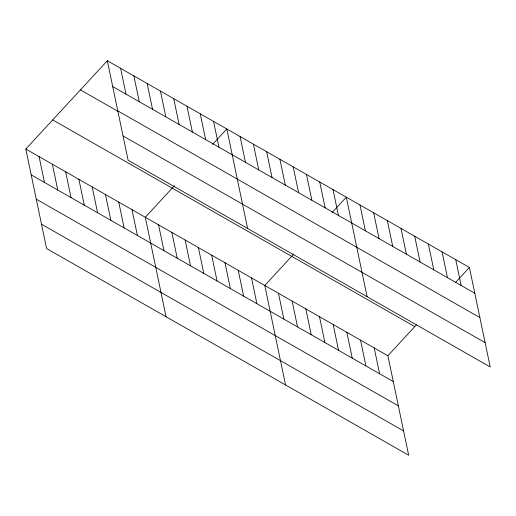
<?xml version="1.0" encoding="UTF-8"?>
<svg xmlns="http://www.w3.org/2000/svg" width="516" height="516" viewBox="0 0 516 516"><rect width="100%" height="100%" fill="white"/><g stroke="black" fill="none" stroke-linecap="round" stroke-linejoin="round"><path stroke-width="0.77" d="M25.8 149.04L387.89 355.75L408.672 455.247L46.588 248.538L25.8 149.04L107.328 60.753L469.412 267.462L490.2 366.96L128.11 160.25L107.328 60.753M174.369 185.766L145.286 217.255L166.075 316.753M212.573 144.39L226.814 128.968L247.603 228.465M293.856 253.982L264.779 285.471L285.561 384.968M332.059 212.605L346.307 197.177L367.089 296.681M387.89 355.75L416.418 324.848M455.699 282.317L469.412 267.462M112.72 86.559L474.804 293.269M117.796 110.876L479.886 317.585M80.425 89.887L118.158 111.43M123.034 135.934L485.117 342.643M52.703 119.906L414.793 326.615M31.192 174.853L393.276 381.563M36.275 199.17L398.358 405.879M41.506 224.221L403.596 430.931M455.738 259.651L461.13 285.464M442.057 251.84L447.449 277.653M428.377 244.036L433.769 269.842M414.696 236.225L420.089 262.031M401.022 228.414L406.415 254.227M387.342 220.609L392.734 246.416M373.661 212.798L379.054 238.605M359.981 204.987L365.373 230.8M374.21 347.939L379.602 373.752M333.026 189.598L338.419 215.411M360.529 340.134L365.921 365.941M319.752 182.019L325.145 207.832M346.849 332.323L352.241 358.136M306.472 174.44L311.864 200.253M333.175 324.512L338.56 350.325M293.198 166.862L298.59 192.674M319.494 316.708L324.887 342.514M279.924 159.283L285.316 185.089M305.814 308.897L311.206 334.703M266.643 151.704L272.035 177.51M292.133 301.086L297.526 326.899M253.369 144.125L258.761 169.932M278.459 293.281L283.845 319.088M240.095 136.547L245.481 162.353M251.498 277.892L256.891 303.698M213.54 121.383L218.932 147.195M238.224 270.313L243.617 296.12M200.26 113.804L205.652 139.617M224.95 262.734L230.342 288.541M186.986 106.225L192.378 132.038M211.67 255.149L217.062 280.962M173.711 98.646L179.104 124.459M198.396 247.57L203.788 273.383M160.431 91.068L165.823 116.88M185.121 239.992L190.507 265.805M147.157 83.489L152.549 109.302M171.841 232.413L177.233 258.226M133.883 75.91L139.268 101.716M158.567 224.834L163.959 250.647M120.602 68.331L125.994 94.138M132.012 209.677L137.404 235.483M118.738 202.098L124.13 227.904M105.457 194.519L110.85 220.326M92.183 186.94L97.576 212.747M78.909 179.355L84.295 205.168M65.629 171.776L71.021 197.589M52.355 164.198L57.747 190.011M39.074 156.619L44.466 182.432"/></g></svg>
